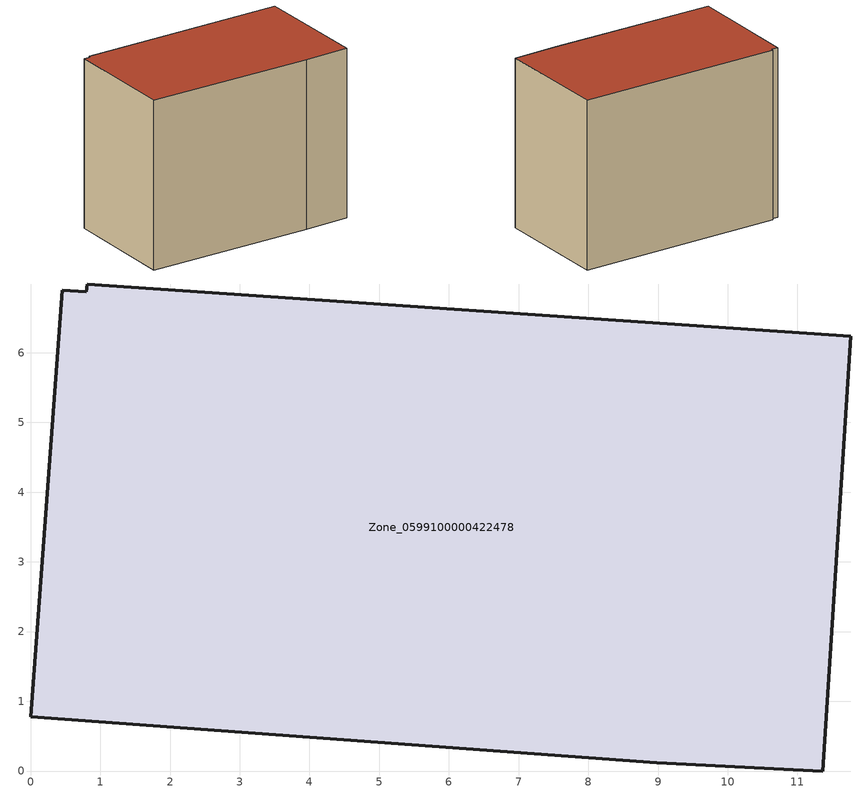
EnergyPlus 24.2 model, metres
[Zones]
Zone_0599100000422478
 floor ground (C_G): 0.8,6.87 0.81,6.99 11.77,6.24 11.37,0 8.98,0.12 0,0.78 0.45,6.9 z0
 wall outside (C_F): 8.98,0.12 11.37,0 11.77,6.24 0.81,6.99 0.8,6.87 0.45,6.9 0,0.78 8.98,0.12 z0:9.07
 roof outside (C_R): 0.45,6.9 0,0.78 8.98,0.12 11.37,0 11.77,6.24 0.81,6.99 0.8,6.87 z9.07
[BUILDING]
Pand.0599100000422478: North Axis=0; Terrain=City; Loads Convergence Tolerance Value=0.04; Temperature Convergence Tolerance Value=0.4; Solar Distribution=FullExterior; Maximum Number of Warmup Days=25; Minimum Number of Warmup Days=1
[Site:Location]
Rotterdam.The.Hague.AP_ZH_NLD Design_Conditions: Latitude=51.96; Longitude=4.45; Time Zone=1; Elevation=-4.5
[SITE:GROUNDTEMPERATURE:BUILDINGSURFACE]
18, 18, 18, 18, 18, 18, 18, 18, 18, 18, 18, 18
[MATERIAL] Thermal Absorptance=0.9; Solar Absorptance=0.7; Visible Absorptance=0.7
Name | Roughness | Thickness | Conductivity | Density | Specific Heat
G.TI.2006-2014 | MediumSmooth | 0.15 | 0.06 | 540 | 1210
F.TI.2006-2014 | Rough | 0.3 | 0.12 | 1920 | 840
R.TI.2006-2014 | MediumRough | 0.2 | 0.08 | 1500 | 1000
[CONSTRUCTION]
C_G: G.TI.2006-2014
C_F: F.TI.2006-2014
C_R: R.TI.2006-2014
[ZONE]
Zone_0599100000422478: Type=1; Multiplier=1; Ceiling Height=Autocalculate; Volume=Autocalculate; Floor Area=autocalculate; Part of Total Floor Area=Yes
[ZONEINFILTRATION:DESIGNFLOWRATE]
Infil_Zone_0599100000422478: Zone or ZoneList or Space or SpaceList=Zone_0599100000422478; Schedule=AlwaysOn; Design Flow Rate Calculation Method=Flow/Area; Flow Rate per Floor Area=0.0015; Constant Term Coefficient=1; Temperature Term Coefficient=0; Velocity Term Coefficient=0; Velocity Squared Term Coefficient=0
[HVACTEMPLATE:ZONE:IDEALLOADSAIRSYSTEM]
Zone_0599100000422478: Maximum Heating Supply Air Temperature=50; Minimum Cooling Supply Air Temperature=13; Maximum Heating Supply Air Humidity Ratio=0.0156; Minimum Cooling Supply Air Humidity Ratio=0.0077; Heating Limit=NoLimit; Cooling Limit=NoLimit; Dehumidification Control Type=ConstantSensibleHeatRatio; Cooling Sensible Heat Ratio=0.7; Dehumidification Setpoint=60; Humidification Control Type=None; Humidification Setpoint=30; Outdoor Air Method=None; Outdoor Air Flow Rate per Person=0.00944; Outdoor Air Flow Rate per Zone Floor Area=0; Outdoor Air Flow Rate per Zone=0; Demand Controlled Ventilation Type=None; Outdoor Air Economizer Type=NoEconomizer; Heat Recovery Type=None; Sensible Heat Recovery Effectiveness=0.7; Latent Heat Recovery Effectiveness=0.65
[ZONECONTROL:THERMOSTAT]
ThermostatControl_Zone_0599100000422478: Zone or ZoneList=Zone_0599100000422478; Control Type Schedule=DualSetpointControlType; Control 1=Thermostat_Zone_0599100000422478; Temperature Difference Between Cutout And Setpoint=0
[THERMOSTATSETPOINT:DUALSETPOINT]
Thermostat_Zone_0599100000422478: Heating Setpoint Temperature Schedule=HeatingSetpoint_Zone_0599100000422478; Cooling Setpoint Temperature Schedule=CoolingSetpoint_Zone_0599100000422478
[SCHEDULE:COMPACT]
HeatingSetpoint_Zone_0599100000422478: Through: 12/31, For: AllDays, Until: 24:00, 21
CoolingSetpoint_Zone_0599100000422478: Through: 12/31, For: AllDays, Until: 24:00, 24
DualSetpointControlType: Through: 12/31, For: AllDays, Until: 24:00, 4
AlwaysOn: Through: 12/31, For: AllDays, Until: 24:00, 1
